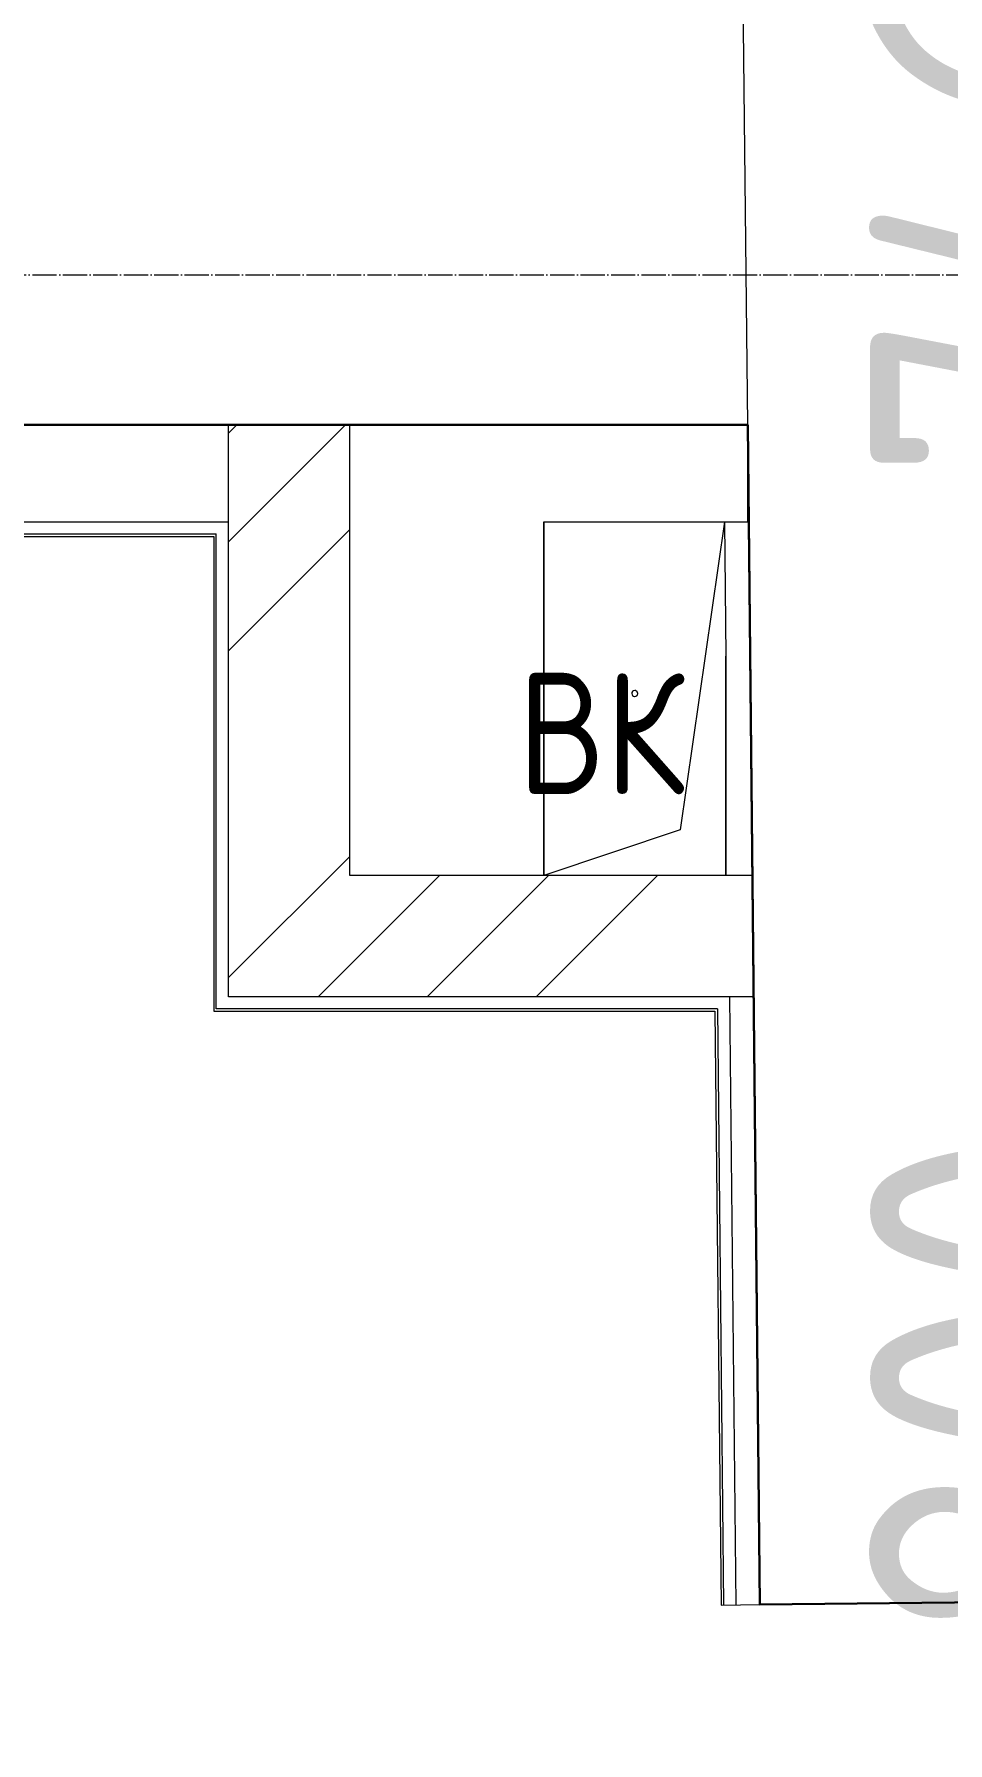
# Model space of a CAD drawing. Header units: millimetres. Extents: x -42533 to 645315, y 3457 to 82611.
# Drawn here: x 149413 to 150166, y 50530 to 51939 of the extents above; entities that cross this region are included whole.
import ezdxf

# ---------------------------------------------------------------- set-up
doc = ezdxf.new("R2010")
doc.units = ezdxf.units.MM
doc.linetypes.add('ADSK_Линия сетки', pattern=[25, 20, -2.5, 0, -2.5])
doc.layers.add('00_00_потолок_Панели из стали', color=7, linetype='Continuous')
for name, color, linetype, lineweight in [('Аннотация', 7, 'Continuous', 18), ('Обобщенные модели', 7, 'Continuous', 18), ('Оси', 253, 'Continuous', 9), ('Стены внутренние', 7, 'Continuous', 18), ('Стены несущие', 7, 'Continuous', 30), ('Стены отделка', 7, 'Continuous', 30), ('Стены штриховка', 7, 'Continuous', 9), ('ШТРИХОВКА', 252, 'Continuous', 15)]:
    doc.layers.add(name, color=color, linetype=linetype, lineweight=lineweight)
doc.styles.add('GOST Common_5', font='GOST_Common.ttf', dxfattribs={"width": 0.9, "height": 200})
doc.styles.add('М2', font='isocpeur.ttf', dxfattribs={"width": 0.8})
doc.dimstyles.new('М2-100', dxfattribs={"dimtxt": 250, "dimasz": 100, "dimexe": 50, "dimexo": 50, "dimgap": 50, "dimtad": 1, "dimdec": 0, "dimzin": 1, "dimtxsty": 'М2', "dimblk": 'ARCHTICK', "dimcen": 2.5, "dimdle": 50, "dimclre": 256, "dimclrt": 256, "dimadec": 0, "dimazin": 0, "dimtfac": 1, "dimtdec": 0, "dimtix": 1, "dimtmove": 1, "dimatfit": 3, "dimldrblk": 'NONE', "dimfxl": 1, "dimtolj": 1, "dimlwd": 9, "dimlwe": 9, "dimarcsym": 1})

# ---------------------------------------------------------------- blocks, each defined once
blk = doc.blocks.new('План 2 этажа')
h = blk.add_hatch()
h.set_pattern_fill('ANSI34', color=8, scale=20)
h.set_pattern_definition([(45, (686.36, 338.7), (-269.408, 269.408), []), (45, (776.16, 338.7), (-269.408, 269.408), []), (45, (865.96, 338.7), (-269.408, 269.408), []), (45, (955.77, 338.7), (-269.408, 269.408), [])])
h.paths.add_polyline_path([(19.741, 20088.461), (19.741, 20460.041), (-80.259, 20460.041), (-80.259, 19988.461), (352.648, 19988.461), (351.608, 20088.461)])
at = {"layer": 'Обобщенные модели', "color": 8}
for p, q in [((179.727, 20088.461), (179.727, 20380.041)), ((179.727, 20380.041), (179.727, 20088.461)), ((328.524, 20380.041), (292.227, 20125.961)), ((329.727, 20269.258), (329.727, 20088.461)), ((329.727, 20088.461), (329.727, 20269.258)), ((292.227, 20125.961), (179.727, 20088.461))]:
    blk.add_line(p, q, dxfattribs=at)
for start, end in [(0, 180), (120, 180), (180, 0), (240, 345), (15, 90)]:
    blk.add_arc((254.727, 20238.461), 2.5, start, end, dxfattribs=at)
at = {"layer": 'Оси', "color": 8, "linetype": 'ADSK_Линия сетки'}
blk.add_line((-9428.371, 20583.7), (56691.21, 20583.7), dxfattribs=at)
at = {"layer": 'Стены внутренние', "color": 8}
blk.add_line((347.745, 20460.041), (342.976, 20918.7), dxfattribs=at)
at = {"layer": 'Стены несущие', "color": 8}
for p, q in [((-5639.01, 20460.041), (347.745, 20460.041)), ((347.745, 20460.041), (357.86, 19487.23)), ((357.86, 19487.23), (348.576, 20380.05)), ((357.86, 19487.23), (667.843, 19490.454))]:
    blk.add_line(p, q, dxfattribs=at)
at = {"layer": 'Стены отделка', "color": 8, "lineweight": 9}
for p, q in [((19.741, 20088.461), (19.741, 20460.041)), ((347.745, 20380.041), (347.745, 20460.041)), ((-5639.01, 20380.041), (-80.259, 20380.041)), ((179.727, 20380.041), (347.745, 20380.041)), ((348.576, 20380.05), (328.577, 20379.842)), ((328.577, 20379.842), (329.727, 20269.258)), ((-5419.777, 20368.041), (-92.259, 20368.041)), ((351.608, 20088.461), (19.741, 20088.461)), ((320.771, 19976.461), (325.862, 19486.898)), ((325.862, 19486.898), (357.86, 19487.23))]:
    blk.add_line(p, q, dxfattribs=at)
for points in [[(352.648, 19988.461), (-80.259, 19988.461), (-80.259, 20460.041)], [(-92.259, 20368.041), (-92.259, 19976.461), (320.771, 19976.461)]]:
    blk.add_lwpolyline(points, dxfattribs=at)
at = {"layer": 'Стены штриховка', "color": 8}
for p, q in [((-5421.777, 20370.041), (-90.259, 20370.041)), ((322.75, 19978.461), (327.861, 19486.919)), ((332.647, 19988.461), (337.861, 19487.022))]:
    blk.add_line(p, q, dxfattribs=at)
blk.add_lwpolyline([(322.75, 19978.461), (-90.259, 19978.461), (-90.259, 20370.041)], dxfattribs=at)
at = {"layer": 'Аннотация', "color": 8, "insert": (158.204, 20255.628), "char_height": 100, "width": 156.348, "attachment_point": 1, "line_spacing_factor": 1.022766, "style": 'GOST Common_5'}
blk.add_mtext('\\pxt3.6,7.2,10.8,14.4,18,21.6,25.2,28.8,32.4,36,39.6,43.2,46.8,50.4,54,57.6,61.2,64.8,68.4,72,75.6,79.2,82.8,86.4,90,93.6,97.2,100.8,104.4,108,111.6,115.2;{ВК}', dxfattribs=at)
blk = doc.blocks.new('_ArchTick')
at = {"color": 0, "linetype": 'ByBlock', "lineweight": 70, "const_width": 0.15}
blk.add_lwpolyline([(-0.5, -0.5), (0.5, 0.5)], dxfattribs=at)
blk = doc.blocks.new('*D501')
at = {"layer": '00_00_потолок_Панели из стали', "color": 0, "lineweight": 9, "transparency": 16777216}
blk.add_line((150402, 52211.7), (150402, 51366.1), dxfattribs=at)
at = {"layer": '00_00_потолок_Панели из стали', "lineweight": 9, "transparency": 16777216}
for p, q in [((150551.6, 52161.7), (150352, 52161.7)), ((150551.6, 51416.1), (150352, 51416.1))]:
    blk.add_line(p, q, dxfattribs=at)
at = {"layer": 'Defpoints', "color": 0, "transparency": 16777216}
for p in [(150601.6, 52161.7), (150402, 51416.1), (150601.6, 51416.1)]:
    blk.add_point(p, dxfattribs=at)
at = {"layer": '00_00_потолок_Панели из стали', "color": 0, "lineweight": 9, "transparency": 16777216, "xscale": 100, "yscale": 100, "zscale": 100}
for p, rotation in [((150402, 52161.7), 90), ((150402, 51416.1), 270)]:
    blk.add_blockref('_ArchTick', p, dxfattribs=dict(at, rotation=rotation))
at = {"layer": '00_00_потолок_Панели из стали', "transparency": 16777216, "insert": (150227, 51788.9), "char_height": 250, "attachment_point": 5, "rotation": 90, "style": 'М2'}
blk.add_mtext('\\A1;746', dxfattribs=at)
blk = doc.blocks.new('_None')
blk = doc.blocks.new('*D502')
at = {"layer": '00_00_потолок_Панели из стали', "color": 0, "lineweight": 9, "transparency": 16777216}
blk.add_line((150402, 51274.3), (150402, 50374.1), dxfattribs=at)
at = {"layer": '00_00_потолок_Панели из стали', "lineweight": 9, "transparency": 16777216}
for p, q in [((151329.3, 51224.3), (150352, 51224.3)), ((151251.6, 50424.1), (150352, 50424.1))]:
    blk.add_line(p, q, dxfattribs=at)
at = {"layer": 'Defpoints', "color": 0, "transparency": 16777216}
for p in [(151379.3, 51224.3), (150402, 50424.1), (151301.6, 50424.1)]:
    blk.add_point(p, dxfattribs=at)
at = {"layer": '00_00_потолок_Панели из стали', "color": 0, "lineweight": 9, "transparency": 16777216, "xscale": 100, "yscale": 100, "zscale": 100}
for p, rotation in [((150402, 51224.3), 90), ((150402, 50424.1), 270)]:
    blk.add_blockref('_ArchTick', p, dxfattribs=dict(at, rotation=rotation))
at = {"layer": '00_00_потолок_Панели из стали', "transparency": 16777216, "insert": (150227, 50824.2), "char_height": 250, "attachment_point": 5, "rotation": 90, "style": 'М2'}
blk.add_mtext('\\A1;800', dxfattribs=at)

msp = doc.modelspace()

# ---------------------------------------------------------------- block references
at = {"layer": 'ШТРИХОВКА'}
msp.add_blockref('План 2 этажа', (149653.4, 31156.8), dxfattribs=at)

# ---------------------------------------------------------------- next in the draw order: dimensions: what is measured, and where the dimension line sits
at = {"layer": '00_00_потолок_Панели из стали'}
for base, p1, p2, picture, middle in [((150402, 51416.1), (150601.6, 52161.7), (150601.6, 51416.1), '*D501', (150227, 51788.9)), ((150402, 50424.1), (151379.3, 51224.3), (151301.6, 50424.1), '*D502', (150227, 50824.2))]:
    dim = msp.add_linear_dim(base=base, p1=p1, p2=p2, angle=90, dimstyle='М2-100', dxfattribs=at)
    dim.commit()
    dim.dimension.update_dxf_attribs({"geometry": picture, "text_midpoint": middle})

doc.saveas('drawing.dxf')
